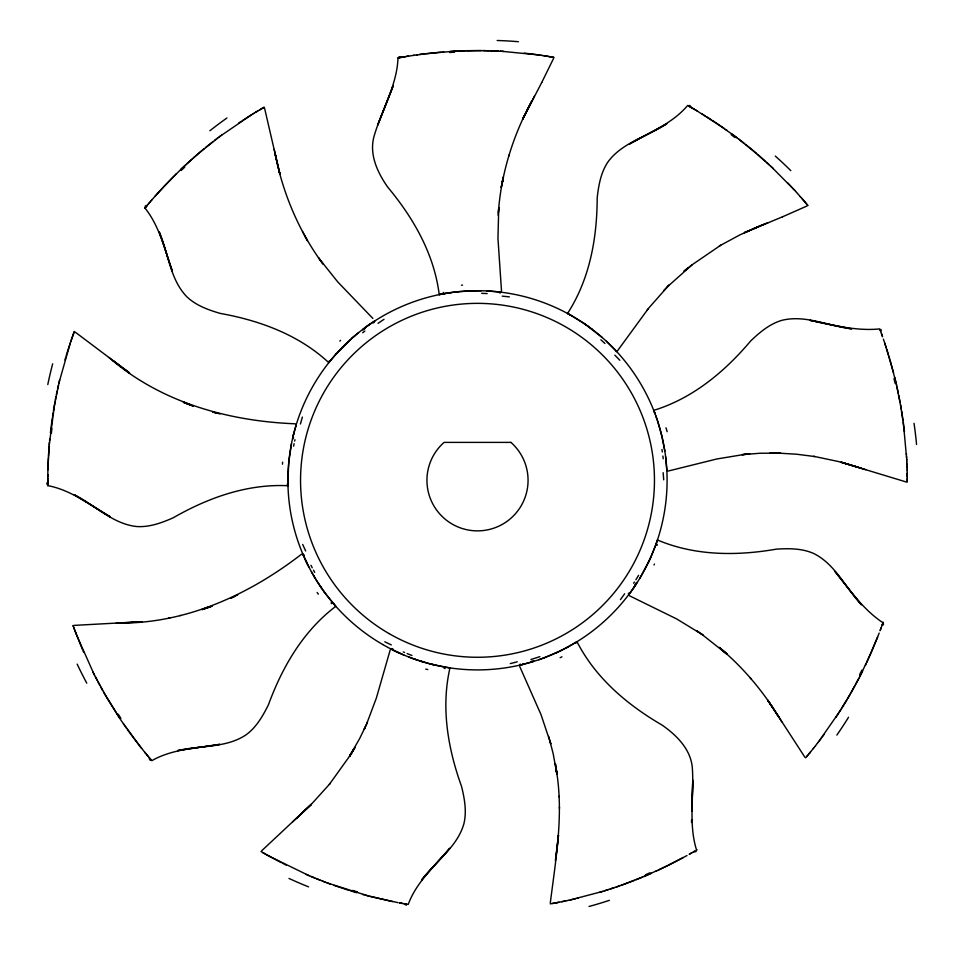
<?xml version="1.0" encoding="UTF-8"?>
<svg xmlns="http://www.w3.org/2000/svg" width="955" height="955" viewBox="0 0 955 955"><rect width="100%" height="100%" fill="white"/><g stroke="black" fill="none" stroke-linecap="round" stroke-linejoin="round"><path stroke-width="1.43" d="M47.762 477.87L47.75 480.568M287.897 480.21L288.816 461.79L291.478 443.681M287.909 479.171L287.909 481.559M47.762 476.629L47.774 475.96M47.774 475.268L47.762 481.595M47.774 475.709L47.786 474.563M47.786 474.921L48.347 457.791M47.881 469.836L47.905 468.965M691.671 819.653L691.599 822.506L691.671 819.569M691.898 811.129L692.721 781.405M691.909 810.771L692.757 779.996M47.929 468.057L49.433 442.237M48.419 456.43L49.075 446.63M498.176 215.305L498.749 207.605L497.961 238.416L501.506 290.977M498.343 212.738C501.1 173.428 513.181 135.073 532.054 100.561M550.307 902.893C555.965 857.817 564.298 811.678 555.655 766.352L556.837 773.944L553.196 753.793L548.707 736.412M49.183 445.173L54.948 401.948M49.576 440.733L49.72 439.181M557.386 845.509L558.448 835.303L555.368 860.801M557.959 840.412L558.46 835.327M50.388 432.818L52.31 417.86M556.12 855.811L557.398 845.569M52.561 416.165L53.086 412.799M446.928 667.426L449.972 667.903C440.828 707.727 447.931 748.696 461.599 786.586C464.548 798.69 466.864 811.44 463.891 823.783C457.278 847.097 435.468 861.422 421.549 880.056L449.757 848.255C434.812 865.994 416.404 882.122 408.215 904.445M53.361 411.127L53.79 408.513M53.958 407.57L59.628 379.995M55.283 400.169L55.975 396.623M56.333 394.809L57.145 390.929M57.551 389.031L58.41 385.175M292.648 438.154L293.364 435.134M58.852 383.242L70.491 342.356M293.328 435.301L296.372 424.283M293.495 434.597L293.853 433.176M64.928 360.035L65.716 357.349M390.189 650.021L376.318 698.189L366.386 724.63L359.689 738.466L349.542 756.253L329.403 784.341L330.239 783.315M508.752 156.166L509.122 154.925M295.966 425.62L296.217 424.808M66.122 356L66.54 354.651M66.946 353.29L70.025 343.752M657.147 540.912L657.458 539.993C695.085 555.917 736.675 556.037 776.355 549.149C788.794 548.349 801.746 548.289 813.385 553.351C835.207 563.916 845.521 587.874 861.458 604.825L835.028 571.52C849.365 589.713 863.821 610.197 882.969 622.72M657.434 540.053L656.491 542.834M70.407 342.594L71.804 338.536M70.873 341.257L71.1 340.589M71.327 339.908L71.565 339.228M71.661 338.953L72.282 337.187M656.467 542.906L655.787 544.816M882.886 622.97L883.16 622.194M71.959 338.118L72.64 336.196M72.508 336.53L73.654 333.355M882.695 623.52L882.002 625.441M656.085 543.992L655.858 544.625M882.42 624.26L881.596 626.564M72.735 335.897L74.323 331.528L73.929 332.615M655.715 545.007L650.379 558.162M881.322 627.316L880.056 630.742M881.19 627.698L880.283 630.133M879.173 633.081L871.426 652.074M877.633 637.092L866.722 662.495M393.353 85.532L377.726 125.069L392.815 86.893M367.424 722.267L364.261 729.298L365.335 726.958M870.865 653.363L860.228 675.77L847.765 698.463M553.625 58.315L541.736 82.5M650.498 557.887L648.087 563.056M649.484 560.119L639.778 578.36M865.409 665.265L866.078 663.868M525.059 114.409L522.851 119.017L534.466 96.145M522.803 118.933L541.748 82.476M862.616 671.019L859.631 676.928M527.351 109.777L532.066 100.657M858.867 678.42L855.68 684.425M854.868 685.917L850.857 693.115M568.38 313.909L567.533 313.455C589.748 279.158 597.078 238.225 597.185 197.948C598.57 185.568 600.755 172.795 607.762 162.207C621.944 142.558 647.335 136.565 666.805 123.804L629.405 144.05C649.531 132.482 672.32 123.649 687.66 105.456L688.806 106.1M850.392 693.951L835.864 717.503M846.846 700.027L841.94 708.061M840.901 709.72L819.306 740.805M636.782 583.147L635.171 585.606M635.075 585.737L630.563 592.184M634.359 586.812L633.105 588.626M630.909 591.718L628.867 594.476M824.058 734.443L822.398 736.699M617.587 350.7L648.66 308.155L669.073 285.068L663.689 290.595M820.703 738.955L821.551 737.821M819.844 740.089L818.411 741.963M817.516 743.133L818.137 742.333M172.258 270.922L159.282 231.981C168.462 253.362 169.966 279.409 186.858 296.79C196.05 305.528 208.262 309.909 220.211 313.407C259.856 320.51 298.891 334.847 328.807 362.673L335.957 354.162M647.096 310.172L647.872 309.169M816.597 744.315L817.289 743.42M815.677 745.485L816.418 744.542M814.758 746.655L815.522 745.688M813.839 747.813L814.615 746.846M812.944 748.947L813.696 748.004M812.777 749.15L809.78 752.838M144.981 208.059C159.318 225.965 164.845 249.494 172.282 270.981M144.885 208.178L145.518 207.414M329.427 784.306L311.33 804.289L261.634 850.821M810.509 751.955L806.724 756.527M145.363 207.593L146.079 206.722M808.885 753.925L809.947 752.636M145.721 207.163L146.772 205.886M146.234 206.543L147.285 205.277M146.819 205.838L150.759 201.159M807.775 755.274L805.662 757.793M148.311 204.048L149.863 202.209M150.675 201.266L152.024 199.691M151.785 199.965L163.221 187.192M155.128 196.133L155.701 195.477M335.539 354.639L352.132 338.082M156.31 194.796L174.061 175.995M164.153 186.201L181.701 168.558L199.07 152.955M667.259 286.906L692.124 264.774L720.655 245.268L719.521 245.948M175.135 174.92L176.245 173.834M311.33 804.408L296.372 818.411L311.318 804.313L300.192 814.925M180.841 169.381L185.664 164.857M186.894 163.711L191.931 159.163M292.576 821.837L296.396 818.387M193.208 158.029L204.179 148.67M352.168 338.058L358.543 332.674M353.016 337.306L354.759 335.814M335.193 605.589L335.838 606.318C303.224 630.945 282.334 666.9 268.462 704.706C262.923 715.868 256.501 727.125 246.294 734.67C226.251 748.29 200.335 745.246 177.69 750.57L219.746 744.339C196.885 748.326 172.437 748.839 151.797 760.681L151.177 759.953M199.798 152.334L221.87 134.858M205.576 147.524L212.941 141.65M692.124 264.774L684.007 271.148L688.018 267.913M214.481 140.445L217.609 138.057M362.995 329.2L365.479 327.35M219.196 136.852L251.881 114.552M365.347 327.446L370.158 324.02M365.932 327.016L368.32 325.309M369.227 324.676L374.575 321.083M238.762 122.98L241.09 121.428M301.529 554.198C248.515 595.192 184.47 624.403 116.319 623.066M242.272 120.652L243.453 119.876M374.444 321.167L375.064 320.773M244.647 119.112L245.841 118.348M246.641 117.835L253.135 113.776M696.565 850.034C688.269 823.938 694.249 794.954 692.327 767.689C690.68 749.162 676.629 735.266 662.185 725.143C627.363 704.909 595.586 678.098 576.987 641.7L567.103 647.395M252.932 113.908L254.388 113.012M576.354 642.094L576.987 641.7M254.173 113.144L255.63 112.26M255.391 112.415L257.85 110.935M255.988 112.045L257.229 111.305M574.492 643.216L575.483 642.62M697.031 849.759L696.338 850.165M257.48 111.162L259.999 109.67M720.619 245.292L739.827 234.918L763.391 224.473M259.676 109.849L262.601 108.154M694.416 851.299L693.043 852.099M695.156 850.869L693.485 851.836M260.261 109.515L264.284 107.187L263.293 107.76M692.351 852.505L689.176 854.307M692.005 852.696L689.749 853.997M687.003 855.537L668.858 865.099M683.243 857.614L658.556 870.065M568.201 646.81L566.494 647.729M566.852 647.538L559.893 651.071M235.336 596.051L230.704 598.26L237.652 594.905M667.593 865.731L645.043 876.057L620.917 885.428M561.337 650.367L554.986 653.351M807.071 205.97L782.42 216.857M557.947 652.002L543.419 658.079M655.775 871.342L657.183 870.697M782.443 216.845L744.494 232.59L749.126 230.585M744.47 232.686L758.568 226.526M651.382 873.312L643.849 876.559M753.853 228.508L763.343 224.556M642.297 877.203L636.006 879.758M763.32 224.568L768.071 222.634M634.418 880.391L627.172 883.16M655.07 413.849L653.721 410.364C692.781 398.366 724.714 371.722 750.69 340.947C759.702 332.34 769.587 323.96 781.763 320.367C805.256 314.422 828.558 326.156 851.669 328.89L810.019 320.367C832.629 325.261 857.16 331.278 879.698 328.89M543.92 657.888L538.787 659.726M626.719 883.327L616.309 887.028M619.21 886.037L599.561 892.364M614.041 887.792L610.281 889.033M608.419 889.63L604.658 890.812M533.415 661.469L522.839 664.394M602.76 891.397L570.469 899.885M523.412 664.262L520.021 665.074L520.905 664.871M522.707 664.441L521.824 664.644M576.904 898.404L578.276 898.082M668.13 471.066L716.763 458.997L744.649 454.377L749.759 453.888L742.071 454.664L759.977 453.255L777.895 453.1L796.422 454.198L814.854 456.55L813.541 456.347M179.898 615.617L180.543 615.474M574.158 899.049L575.531 898.727M572.773 899.371L569.025 900.207M397.984 57.98C397.113 85.377 381.355 110.505 373.918 136.792C369.131 154.758 377.583 172.628 387.682 187.073C413.491 218.003 434.179 254.066 439.205 294.618L440.16 294.427M567.568 900.517L568.679 900.279M566.112 900.828L567.282 900.577M565.861 900.875L561.779 901.711M564.417 901.174L556.861 902.666M168.617 618.016L169.918 617.766M440.362 294.391L444.015 293.698M439.205 294.618L440.935 294.271M558.281 902.403L558.997 902.26M397.805 58.016L399.835 57.634M557.995 902.451L552.157 903.526M555.476 902.929L557.123 902.618M398.927 57.801L401.327 57.372M399.703 57.658L402.115 57.228M554.819 903.048L550.247 903.86M443.705 293.746L451.142 292.552M401.601 57.324L403.607 56.966M444.218 293.663L445.699 293.4M402.903 57.085L406.627 56.441M403.941 56.906L405.851 56.572M406.496 56.464L407.403 56.321M407.164 56.357L417.848 54.722M407.845 56.238L408.549 56.13M413.217 55.39L414.076 55.271M449.53 292.791L450.151 292.696M450.45 292.66L457.433 291.776M416.476 54.913L440.661 52.143M419.448 54.495L425.166 53.755M426.515 53.599L455.416 51.128L481.296 50.579M456.872 291.836L458.484 291.669M458.185 291.705L475.817 290.726M73.977 625.394L141.937 621.693L131.683 622.409M442.177 52.012L443.717 51.892M141.889 621.765L121.357 622.935M450.103 51.439L456.705 51.069M458.388 50.985L465.169 50.734M466.876 50.687L475.113 50.567M472.928 290.774L481.272 290.75M287.98 485.594L287.98 485.725C247.178 483.731 208.059 497.77 173.118 517.837C161.717 522.839 149.553 527.327 136.887 526.551C112.774 524.092 94.879 505.1 74.108 494.63L110.338 516.882C90.319 505.147 71.004 489.999 47.786 485.629M475.59 50.567L489.103 50.722M483.111 50.591L503.727 51.367M490.488 50.758L498.415 51.069M486.919 290.953L497.853 291.812M500.396 51.176L538.31 54.889M497.603 291.788L501.339 292.218M524.295 53.122L532.699 54.125M295.202 423.793C228.233 421.179 160.404 402.306 109.061 357.504M499.835 292.039L500.886 292.158M533.642 54.244L539.766 55.092M449.972 667.903L449.292 667.796M539.539 55.068L541.222 55.318M540.996 55.283L542.679 55.533M542.428 55.497L544.111 55.76M543.837 55.712L546.666 56.166M544.529 55.82L545.95 56.047M546.236 56.094L547.382 56.285M547.12 56.238L552.086 57.085M814.806 456.55L838.669 461.575L865.731 469.693M407.272 904.29L406.651 904.182M548.086 56.405L549.125 56.572M446.272 667.318L429.822 663.821L414.816 659.248M406.281 904.122L405.207 903.931M406.83 904.206L404.825 903.872M549.435 56.62L554.007 57.431L552.873 57.228M404.037 903.74L405.135 903.919M403.129 903.573L404.144 903.752M402.151 903.394L402.843 903.526M399.25 902.881L402.449 903.454M401.184 903.227L401.816 903.346M399.906 903L400.551 903.12M397.913 902.63L369.931 896.387M391.729 901.413L392.577 901.592M390.834 901.234L365.67 895.253M433.677 664.776L431.147 664.155M217.597 413.312L212.631 412.023L220.104 413.933M906.307 482L841.176 462.232L855.943 466.565M368.523 896.017L326.956 882.838M362.709 894.453L364.213 894.859M841.26 462.172L860.956 468.093M356.561 892.686L350.222 890.776M421.167 661.349L422.683 661.815M348.623 890.287L334.119 885.44M415.389 659.439L409.122 657.147M330.514 884.139L322.408 881.095M325.261 882.193L306.137 874.422M320.164 880.224L316.487 878.755M314.684 878.027L311.044 876.511M403.881 655.035L395.824 651.405M309.205 875.735L269.334 856.277M399.858 653.28L397.185 652.05M396.11 651.549L393.902 650.474M394.129 650.594L391.359 649.209M629.476 595.765L676.761 618.983L703.047 635.063L696.661 630.718L698.797 632.15M284.9 864.49L286.166 865.111M282.382 863.213L283.647 863.857M281.116 862.568L266.803 854.868M567.533 313.455L570.78 315.245M569.073 314.291L570.111 314.875M268.069 855.573L268.701 855.931M570.386 315.031L584.197 323.578M267.818 855.429L262.661 852.505M688.71 106.041L689.701 106.602M265.586 854.176L267.042 855M688.889 106.148L691.348 107.545M689.582 106.542L692.053 107.951M265.001 853.842L261.013 851.55M691.253 107.497L693.02 108.512M692.399 108.154L695.67 110.052M693.306 108.679L694.989 109.658M695.55 109.992L696.338 110.458M696.135 110.326L697.019 110.864M696.732 110.684L724.499 128.639M702.128 113.943L702.904 114.421M704.181 115.209L705.47 116.009M706.736 116.808L711.582 119.912M712.728 120.652L715.056 122.192M716.238 122.968L736.448 137.341L756.635 153.552M583.935 323.411L585.069 324.175M75.135 332.065L129.474 372.939L125.415 369.943M585.069 324.187L586.215 324.987M700.922 633.595L727.03 654.247L721.24 649.197C745.413 669.634 765.6 694.524 781.727 721.729M585.964 324.796L602.235 337.521M725.74 129.51L727.006 130.405M587.397 325.822L589.832 327.577M129.57 372.916L113.084 360.644M732.187 134.166L734.825 136.111M591.085 328.508L592.351 329.463M736.15 137.114L737.487 138.129M113 360.644L121.225 366.875M738.824 139.144L744.184 143.31M745.521 144.372L751.907 149.577M752.277 149.875L773.323 168.581M758.007 154.734L765.074 160.965M766.519 162.266L769.432 164.929M770.888 166.289L794.691 190.355M606.437 341.305L615.856 350.676M787.947 183.145L789.88 185.175M372.868 318.457L337.688 281.856L318.493 257.743L322.993 264.01C298.999 231.671 283.074 193.746 275.195 154.34M615.629 350.449L616.823 351.715M790.847 186.201L791.814 187.24M792.781 188.278L793.736 189.317M794.381 190.009L795.372 191.107M795.611 191.37L796.375 192.206M796.566 192.421L797.377 193.316M797.544 193.507L798.368 194.426M798.523 194.605L800.469 196.814M751.167 678.921L750.332 677.955M334.334 604.599L335.336 605.757M800.302 196.623L803.119 199.858M801.711 198.222L802.654 199.309M333.892 604.097L334.668 604.993M334.322 604.599L324.258 591.957M802.845 199.523L807.93 205.54L807.417 204.919M803.418 200.204L804.504 201.469M150.52 759.189L151.26 760.037M150.281 758.903L150.89 759.607M804.743 201.756L806.689 204.048M150.066 758.652L148.789 757.148M149.314 757.757L150.377 759.01M149.123 757.53L146.724 754.677M148.013 756.217L145.506 753.197M145.076 752.671L145.852 753.614M144.623 752.122L145.351 753.006M144.85 752.397L134.261 738.919M141.113 747.753L141.65 748.445M140.552 747.049L121.345 720.798L103.438 691.898M133.449 737.821L127.648 729.895M323.638 591.097L324.593 592.41M323.817 591.348L320.546 586.668M804.898 757.231L776.236 713.039M126.812 728.713L125.117 726.301M123.362 723.771L124.246 725.048M321.74 588.411L318.839 584.114M773.466 708.741L767.725 700.23L779.005 717.396L767.82 700.23M119.781 718.47L106.769 697.663M318.982 584.329L314.983 577.954M315.055 578.062L311.449 571.818M314.78 577.608L313.944 576.211M106.28 696.84L92.91 672.069M102.555 690.31L100.8 687.158M304.884 236.112L307.379 240.624L302.508 231.528M99.917 685.535L98.043 682.037M97.135 680.318L95.309 676.82M308.799 566.84L307.403 564.059M94.402 675.054L76.364 634.502M307.474 564.214L302.914 554.234M307.164 563.557L305.576 560.251M305.421 559.917L304.955 558.878M519.699 666.435L541.008 714.615L550.796 743.838L550.116 741.343M83.013 650.809L83.574 652.098M303.284 555.106L302.735 553.816M81.903 648.206L82.464 649.507M81.354 646.905L73.678 627.328M653.721 410.364L653.996 411.056M654.366 411.999L654.784 413.109M75.851 633.165L76.114 633.834M75.743 632.89L74.848 630.491M879.949 329.559L880.379 330.74M880.224 330.311L881.071 332.603M74.609 629.858L73.022 625.489L73.404 626.576M881.346 333.355L881.584 334.023M655.608 415.318L657.315 420.2M881.477 333.737L882.575 336.793M881.704 334.334L882.36 336.184M883.399 339.144L886.3 347.775M884.796 343.215L893.546 372.653M657.518 420.797L661.755 435.611L664.835 451.106M886.765 349.196L888.484 354.699M888.878 356L889.678 358.674M890.072 360.035L896.327 384.029L901.365 409.42M264.559 108.106L279.911 174.359M660.991 432.603L661.361 434.048M278.729 169.441L280.006 174.395L274.192 149.41M894.728 377.309L896.614 385.295M896.984 386.942L898.404 393.579M275.267 154.4L276.377 159.449M898.751 395.251L900.123 402.389M900.553 404.741L904.492 431.66M901.663 411.211L903.072 420.522M903.335 422.456L906.773 460.155M665.623 456.705L666.841 470.552M906.426 453.613L906.51 455.022M559.033 796.243L559.069 796.888M906.582 456.43L906.665 457.839M906.737 459.248L906.844 461.611M906.868 462.077L906.904 463.091M906.916 463.45L906.964 464.584M906.975 464.87L907.011 466.076M907.023 466.327L907.059 467.556M287.98 485.725L287.956 484.806M907.071 467.795L907.107 469.036M559.475 808.36L559.463 807.082M907.107 469.275L907.143 470.481M287.968 485.355L287.909 481.189M907.143 470.743L907.226 475.495M907.19 473.334L907.202 474.05M287.921 482.86L287.933 483.481M907.214 474.349L907.25 482.108M47.774 484.651L47.786 485.701M907.214 475.232L907.238 476.903M47.762 483.767L47.774 484.889M47.774 484.328L47.762 482.681M47.75 481.893L47.762 483.528M47.75 481.081L47.762 482.609M907.25 478.646L907.25 481.034M449.71 52.501A151.69 12.618 1.7 0 1 454.58 52.203M497.173 40.504A338.786 183.635 26.5 0 1 518.458 41.71M400.455 56.894A182.095 4.715 -5.2 0 1 398.975 56.715M502.223 296.157A250.723 17.942 11.9 0 1 509.373 296.874M499.31 292.791A67.184 7.903 12.5 0 1 500.456 292.922M481.678 293.352A281.188 98.711 29.4 0 1 487.169 293.591M461.516 285.211A244.301 64.725 20.7 0 1 462.566 285.103M443.18 292.564A132.315 6.983 -0.4 0 1 443.538 292.409M181.223 170.456A151.69 12.618 -38.3 0 1 184.757 167.101M209.873 130.763A338.786 183.635 -13.5 0 1 226.956 117.99M146.318 205.468A182.095 4.715 -45.2 0 1 145.065 206.292M378.073 323.351A250.723 17.942 -28.1 0 1 384.006 319.304M373.357 322.862A67.184 7.903 -27.5 0 1 374.312 322.217M363.007 330.012A236.565 81.784 -11.1 0 1 365.24 328.341M362.673 332.734A281.188 98.711 -10.6 0 1 364.882 331.051M339.849 341.126A244.301 64.725 -19.3 0 1 340.577 340.374M329.033 361.527A170.05 3.677 -45 0 1 329.427 360.763M51.367 433.391A151.69 12.618 -78.3 0 1 51.916 428.544M47.798 384.567A338.786 183.635 -53.5 0 1 52.68 363.807M47.141 482.657A182.095 4.715 -85.2 0 1 46.711 484.089M300.431 423.984A250.723 17.942 -68.1 0 1 302.377 417.072M293.185 438.775A236.565 81.784 -51.1 0 1 293.495 437.414M293.615 446.164A281.188 98.711 -50.6 0 1 294.104 443.729M294.677 441.067A281.188 98.711 -50.6 0 1 294.976 439.718M282.477 464.214A244.301 64.725 -59.3 0 1 282.596 462.172M287.419 484.746A170.05 3.677 -85 0 1 287.264 484.185M120.903 718.279A151.69 12.618 61.7 0 1 118.205 714.221M86.786 683.171A338.786 183.635 86.5 0 1 77.176 664.131M149.326 758.736A182.095 4.715 54.8 0 1 149.923 760.108M305.66 550.975A250.723 17.942 71.9 0 1 302.699 544.434M304.359 555.535A67.184 7.903 72.5 0 1 304.048 554.831M314.696 572.355A281.188 98.711 89.4 0 1 313.503 570.171M312.225 567.759A281.188 98.711 89.4 0 1 310.96 565.3M318.361 594.129A244.301 64.725 80.7 0 1 317.144 592.53M331.755 603.679A132.315 6.983 59.6 0 1 331.027 603.035M357.289 891.827A151.69 12.618 21.7 0 1 352.622 890.442M308.596 886.861A338.786 183.635 46.5 0 1 288.995 878.445M405.075 904.54A182.095 4.715 14.8 0 1 406.412 905.209M391.287 644.9A250.723 17.942 31.9 0 1 384.817 641.784M393.209 649.233A67.184 7.903 32.5 0 1 391.848 648.541M411.939 655.464A281.188 98.711 49.4 0 1 407.105 653.542M404.55 652.468A281.188 98.711 49.4 0 1 403.261 651.907M427.78 669.574A244.301 64.725 40.7 0 1 425.787 669.109M445.149 668.488A132.315 6.983 19.6 0 1 444.182 668.464M649.937 872.81A151.69 12.618 -18.3 0 1 645.461 874.756M609.433 900.314A338.786 183.635 6.5 0 1 589.02 906.474M694.715 851.848A182.095 4.715 -25.2 0 1 696.171 851.502M517.252 661.815A250.723 17.942 -8.1 0 1 510.292 663.594M520.391 664.155A67.184 7.903 -7.5 0 1 520.021 664.238M533.69 660.705A236.565 81.784 8.9 0 1 531.016 661.517M539.873 656.622A281.188 98.711 9.4 0 1 530.932 659.475M561.958 656.789A244.301 64.725 0.7 0 1 560.167 657.709M575.984 643.121A170.05 3.677 -25 0 1 575.758 643.3M861.888 670.147A151.69 12.618 -58.3 0 1 859.715 674.516M848.541 717.253A338.786 183.635 -33.5 0 1 836.855 735.087M882.707 625.298A182.095 4.715 -65.2 0 1 883.602 624.104M624.618 593.795A250.723 17.942 -48.1 0 1 620.428 599.633M628.987 592.96A67.184 7.903 -47.5 0 1 628.306 593.879M636.496 582.383A236.565 81.784 -31.1 0 1 634.574 585.308M638.609 575.292A281.188 98.711 -30.6 0 1 635.875 579.721M634.371 582.049A281.188 98.711 -30.6 0 1 633.595 583.219M654.45 564.023A244.301 64.725 -39.3 0 1 654.032 564.978M657.255 544.457A132.315 6.983 -60.4 0 1 657.124 545.293M893.987 378.658A151.69 12.618 81.7 0 1 895.122 383.397M914.03 423.316A338.786 183.635 -73.5 0 1 916.549 444.493M881.107 330.919A182.095 4.715 74.8 0 1 881.023 329.427M663.152 472.677A250.723 17.942 -88.1 0 1 663.689 479.84M661.97 449.507A281.188 98.711 -70.6 0 1 662.34 451.966M662.901 456.024A281.188 98.711 -70.6 0 1 663.224 458.806M665.969 427.792A244.301 64.725 -79.3 0 1 667.151 431.696M731.208 134.727A151.69 12.618 41.7 0 1 735.123 137.627M775.269 156.047A338.786 183.635 66.5 0 1 790.812 170.659M690.656 106.435A182.095 4.715 34.8 0 1 689.629 105.348M614.817 355.129A250.723 17.942 51.9 0 1 619.831 360.274M600.874 339.777A281.188 98.711 69.4 0 1 604.933 343.49M502.366 182.262L501.888 184.793L503.381 177.248L502.366 182.262M503.225 177.26L501.244 187.347L503.225 177.26M353.505 749.675L349.53 756.241L353.505 749.675M354.985 747.49L349.673 756.276L354.985 747.49M209.372 606.95L202.102 609.433L209.372 606.95M211.915 606.234L202.185 609.553L211.915 606.234M510.937 442.392L444.063 442.392A50.555 50.555 0 0 0 441.007 515.306A50.555 50.555 0 0 0 513.993 515.306A50.555 50.555 0 0 0 510.937 442.392M775.329 453.04L772.774 453.004L780.45 453.171L775.341 453.04M775.293 452.921L770.136 452.825L780.414 453.028L775.293 452.921M190.702 404.98L183.539 402.198L190.702 404.98M193.113 406.054L183.527 402.353L193.113 406.054M723.222 650.749L719.342 647.359L727.077 654.115L723.222 650.749M556.18 768.823L555.38 763.725L556.968 773.884L556.18 768.823M389.019 633.559A176.962 176.962 0 0 0 654.462 480.305A176.962 176.962 0 0 0 389.019 327.064A176.962 176.962 0 0 0 389.019 633.559M382.704 644.506A189.591 189.591 0 0 0 667.091 480.305A189.591 189.591 0 0 0 382.704 316.117A189.591 189.591 0 0 0 382.704 644.506"/></g></svg>
